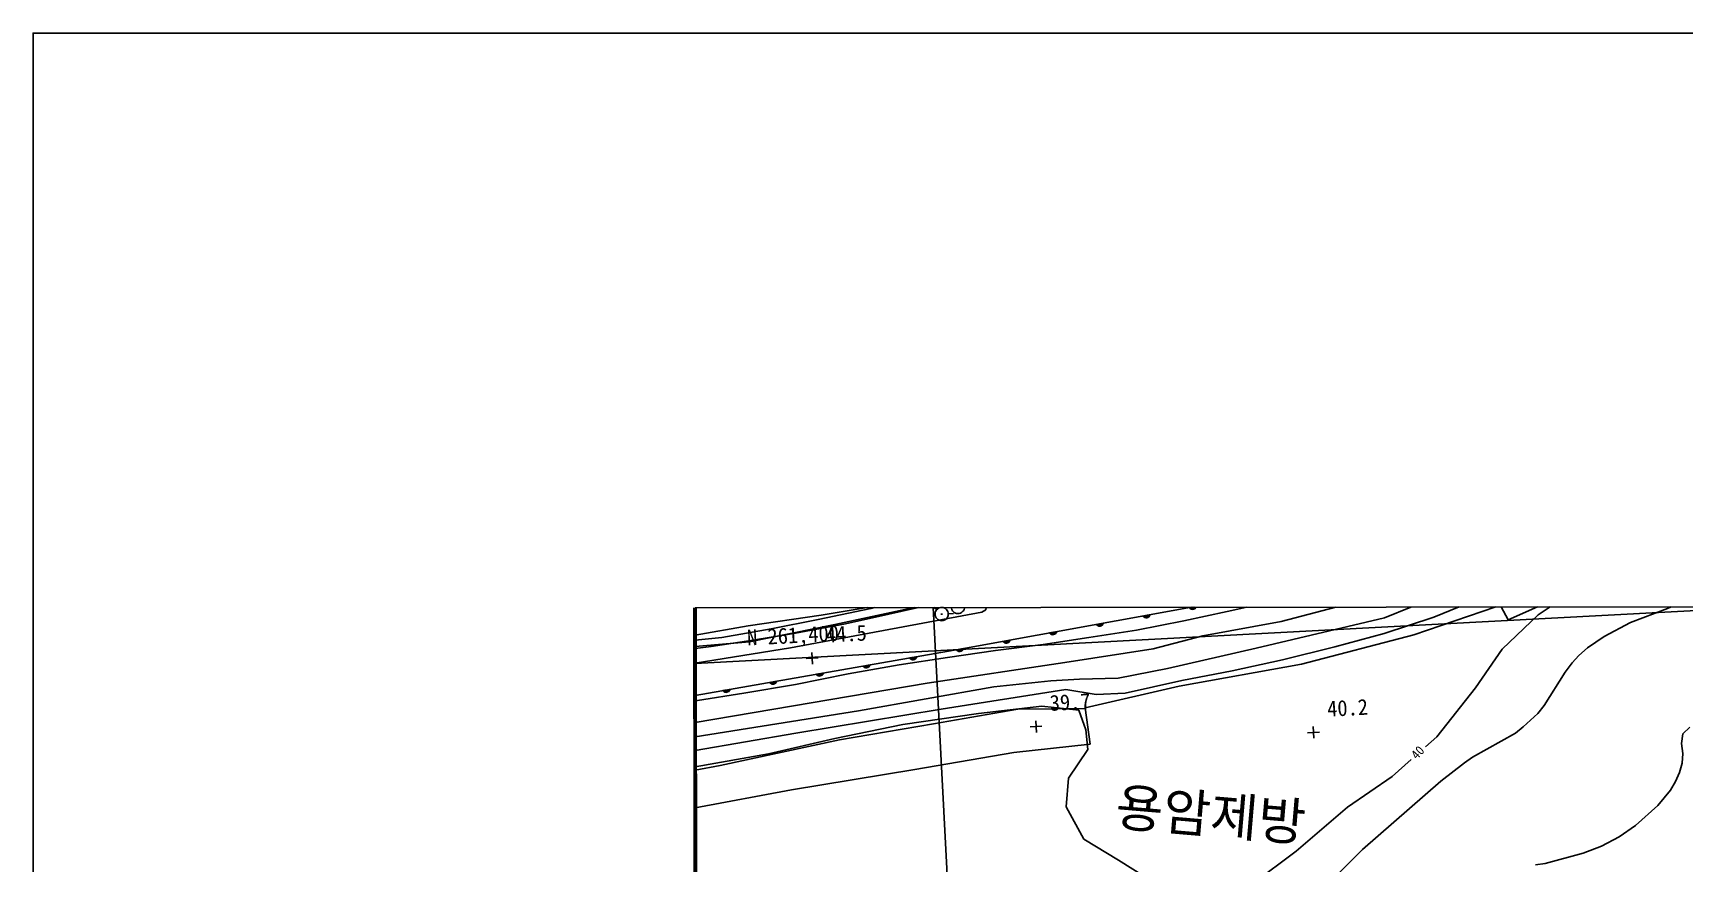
# Model space of a CAD drawing. Header units: millimetres. Extents: x 3302 to 4098, y 1103 to 1810.
# Drawn here: x 3301.9 to 3511.1, y 1513.8 to 1619.1 of the extents above; entities that cross this region are included whole.
import ezdxf
from ezdxf.enums import TextEntityAlignment as Align
from ezdxf.xclip import XClip

# ---------------------------------------------------------------- set-up
doc = ezdxf.new("R2010")
doc.units = ezdxf.units.MM
doc.header["$LTSCALE"] = 10
doc.header["$MEASUREMENT"] = 0
doc.header["$XCLIPFRAME"] = 2
doc.linetypes.add('A-CENTR01', pattern=[2, 1.25, -0.25, 0.25, -0.25])
doc.layers.add('TN-MACL', color=6, linetype='A-CENTR01')
doc.layers.add('TZ-BASE', color=253, linetype='Continuous')
doc.layers.add('TX-PAPR', color=2, linetype='Continuous', plot=False)
doc.styles.add('GHS', font='GulimChe.ttf')
doc.styles.add('GUL', font='GulimChe.ttf')

# ---------------------------------------------------------------- blocks, each defined once
blk = doc.blocks.new('JD-FHF78DGH')
at = {"layer": 'TZ-BASE'}
for p, q in [((26.51, 141.99), (45.11, -207.87)), ((699.47, 105.1), (-0.06, 67.93)), ((87.21, 73.72, 41.99), (101.91, 79.67, 41.99)), ((102.9, 73.46, 45.99), (112.78, 77.81, 45.99)), ((15.88, 74.06, 44.83), (25.79, 75.69, 44.83)), ((28.67, 76.52, 43.01), (22.21, 74.91, 43.01)), ((33.7, 69.78, 44.07), (68.83, 76.15, 44.07)), ((36.87, 75.33, 43.16), (36.75, 74.71, 43.16)), ((67.3, 74.53, 44.01), (72.52, 75.65, 44.01)), ((74.13, 73.27, 42.99), (86.72, 76.54, 42.99)), ((99.59, 76.25, 40.99), (93.46, 73.81, 40.99)), ((110.55, 76.63, 40), (106.69, 74.1, 40)), ((124.23, 75.43, 39.99), (123.07, 74.9, 39.99)), ((6.64, 72.72, 44.83), (15.88, 74.06, 44.83)), ((15.51, 73.51, 43.01), (9.55, 72.31, 43.01)), ((36.25, 74.43, 43.16), (12.02, 69.92, 43.16)), ((22.21, 74.91, 43.01), (15.51, 73.51, 43.01)), ((17.65, 72.86, 44.91), (28.38, 75.18, 44.91)), ((24.48, 74.19, 44.01), (18.97, 72.95, 44.01)), ((29.2, 75.24, 44.01), (24.48, 74.19, 44.01)), ((30.13, 75.11, 45.18), (30.53, 74.74, 45.18)), ((31.04, 74.19, 45.18), (31.25, 74.18, 45.18)), ((31.15, 74.26, 45.18), (31.16, 74.1, 45.18)), ((31.99, 74.23, 45.18), (32.67, 74.25, 45.18)), ((33.22, 75.16, 45.18), (33.23, 75, 45.18)), ((36.75, 74.71, 43.16), (36.25, 74.43, 43.16)), ((55.84, 72.16, 44.01), (61.8, 73.32, 44.01)), ((56.64, 73.94, 44.07), (57.52, 74.1, 44.07)), ((56.92, 73.74, 44.07), (56.65, 73.92, 44.07)), ((56.66, 73.91, 44.07), (56.69, 73.95, 44.07)), ((56.71, 73.85, 44.07), (56.8, 73.97, 44.07)), ((57.08, 73.72, 44.07), (56.73, 73.96, 44.07)), ((56.77, 73.81, 44.07), (56.9, 73.99, 44.07)), ((56.84, 73.77, 44.07), (57.01, 74.01, 44.07)), ((57.18, 73.74, 44.07), (56.84, 73.98, 44.07)), ((56.91, 73.74, 44.07), (57.11, 74.03, 44.07)), ((57.27, 73.77, 44.07), (56.94, 74, 44.07)), ((56.99, 73.72, 44.07), (57.21, 74.05, 44.07)), ((57.34, 73.81, 44.07), (57.04, 74.02, 44.07)), ((57.08, 73.72, 44.07), (57.32, 74.07, 44.07)), ((57.39, 73.87, 44.07), (57.15, 74.04, 44.07)), ((57.18, 73.74, 44.07), (57.42, 74.09, 44.07)), ((57.44, 73.92, 44.07), (57.25, 74.05, 44.07)), ((57.32, 73.8, 44.07), (57.52, 74.1, 44.07)), ((57.48, 73.99, 44.07), (57.36, 74.07, 44.07)), ((57.51, 74.06, 44.07), (57.46, 74.09, 44.07)), ((61.8, 73.32, 44.01), (67.3, 74.53, 44.01)), ((62.54, 75.01, 44.07), (63.43, 75.17, 44.07)), ((62.82, 74.81, 44.07), (62.56, 74.99, 44.07)), ((62.57, 74.98, 44.07), (62.6, 75.02, 44.07)), ((62.62, 74.92, 44.07), (62.7, 75.04, 44.07)), ((62.98, 74.79, 44.07), (62.64, 75.03, 44.07)), ((62.68, 74.88, 44.07), (62.81, 75.06, 44.07)), ((62.74, 74.84, 44.07), (62.91, 75.08, 44.07)), ((63.09, 74.81, 44.07), (62.74, 75.05, 44.07)), ((62.81, 74.81, 44.07), (63.01, 75.1, 44.07)), ((63.17, 74.84, 44.07), (62.84, 75.07, 44.07)), ((62.89, 74.79, 44.07), (63.12, 75.12, 44.07)), ((63.24, 74.89, 44.07), (62.95, 75.09, 44.07)), ((62.98, 74.79, 44.07), (63.22, 75.14, 44.07)), ((63.3, 74.94, 44.07), (63.05, 75.11, 44.07)), ((63.09, 74.81, 44.07), (63.33, 75.16, 44.07)), ((63.35, 74.99, 44.07), (63.16, 75.13, 44.07)), ((63.22, 74.87, 44.07), (63.43, 75.17, 44.07)), ((63.39, 75.06, 44.07), (63.26, 75.14, 44.07)), ((64.23, 71.44, 42.99), (74.13, 73.27, 42.99)), ((71, 69.86, 41.99), (87.21, 73.72, 41.99)), ((93.46, 73.81, 40.99), (87.2, 71.71, 40.99)), ((90.93, 71.56, 45.99), (101.88, 75.28, 45.99)), ((101.88, 75.28, 45.99), (102.9, 73.46, 45.99)), ((106.69, 74.1, 40), (102.11, 69.75, 40)), ((123.07, 74.9, 39.99), (118.36, 73.11, 39.99)), ((-0.07, 71.51, 44.83), (6.64, 72.72, 44.83)), ((3.34, 71.23, 43.01), (-0.07, 70.88, 43.01)), ((9.55, 72.31, 43.01), (3.34, 71.23, 43.01)), ((6.83, 70.66, 44.91), (17.65, 72.86, 44.91)), ((12.64, 71.79, 44.01), (7.01, 70.84, 44.01)), ((18.97, 72.95, 44.01), (12.64, 71.79, 44.01)), ((44, 70.34, 44.01), (49.8, 71.21, 44.01)), ((44.83, 71.8, 44.07), (45.72, 71.96, 44.07)), ((45.11, 71.6, 44.07), (44.84, 71.78, 44.07)), ((44.86, 71.77, 44.07), (44.89, 71.81, 44.07)), ((44.91, 71.71, 44.07), (44.99, 71.83, 44.07)), ((45.27, 71.58, 44.07), (44.92, 71.82, 44.07)), ((44.97, 71.66, 44.07), (45.09, 71.85, 44.07)), ((45.03, 71.63, 44.07), (45.2, 71.87, 44.07)), ((45.37, 71.6, 44.07), (45.03, 71.84, 44.07)), ((45.1, 71.6, 44.07), (45.3, 71.89, 44.07)), ((45.46, 71.63, 44.07), (45.13, 71.86, 44.07)), ((45.18, 71.58, 44.07), (45.41, 71.91, 44.07)), ((45.53, 71.67, 44.07), (45.24, 71.88, 44.07)), ((45.27, 71.58, 44.07), (45.51, 71.93, 44.07)), ((45.59, 71.72, 44.07), (45.34, 71.89, 44.07)), ((45.38, 71.6, 44.07), (45.62, 71.94, 44.07)), ((45.64, 71.78, 44.07), (45.45, 71.91, 44.07)), ((45.51, 71.66, 44.07), (45.72, 71.96, 44.07)), ((45.68, 71.85, 44.07), (45.55, 71.93, 44.07)), ((45.7, 71.92, 44.07), (45.65, 71.95, 44.07)), ((49.8, 71.21, 44.01), (55.84, 72.16, 44.01)), ((50.74, 72.87, 44.07), (51.62, 73.03, 44.07)), ((51.02, 72.67, 44.07), (50.75, 72.85, 44.07)), ((50.76, 72.84, 44.07), (50.79, 72.88, 44.07)), ((50.81, 72.78, 44.07), (50.89, 72.9, 44.07)), ((51.17, 72.65, 44.07), (50.83, 72.89, 44.07)), ((50.87, 72.74, 44.07), (51, 72.92, 44.07)), ((50.93, 72.7, 44.07), (51.1, 72.94, 44.07)), ((51.28, 72.67, 44.07), (50.93, 72.91, 44.07)), ((51.01, 72.67, 44.07), (51.21, 72.96, 44.07)), ((51.36, 72.7, 44.07), (51.04, 72.93, 44.07)), ((51.09, 72.65, 44.07), (51.31, 72.98, 44.07)), ((51.43, 72.74, 44.07), (51.14, 72.95, 44.07)), ((51.18, 72.65, 44.07), (51.42, 73, 44.07)), ((51.49, 72.79, 44.07), (51.25, 72.97, 44.07)), ((51.28, 72.67, 44.07), (51.52, 73.01, 44.07)), ((51.54, 72.85, 44.07), (51.35, 72.98, 44.07)), ((51.41, 72.73, 44.07), (51.62, 73.03, 44.07)), ((51.58, 72.92, 44.07), (51.45, 73, 44.07)), ((51.61, 72.99, 44.07), (51.56, 73.02, 44.07)), ((57.95, 69.8, 42.99), (64.23, 71.44, 42.99)), ((76.73, 67.86, 45.99), (90.93, 71.56, 45.99)), ((87.2, 71.71, 40.99), (80.95, 70.05, 40.99)), ((115.05, 71.36, 39.99), (112.94, 69.93, 39.99)), ((118.36, 73.11, 39.99), (115.05, 71.36, 39.99)), ((-0.06, 70.1, 44.91), (6.83, 70.66, 44.91)), ((1.97, 70.09, 44.01), (-0.06, 69.83, 44.01)), ((12.02, 69.92, 43.16), (-0.06, 67.96, 43.16)), ((-0.06, 63.88, 44.07), (33.7, 69.78, 44.07)), ((7.01, 70.84, 44.01), (1.97, 70.09, 44.01)), ((14.81, 67.85, 44.48), (14.73, 69.34, 44.48)), ((14.73, 69.34, 44.48), (14.77, 68.59, 44.48)), ((31.88, 68.69, 44.01), (37.96, 69.56, 44.01)), ((33.02, 69.67, 44.07), (33.91, 69.82, 44.07)), ((33.3, 69.46, 44.07), (33.04, 69.65, 44.07)), ((33.05, 69.63, 44.07), (33.08, 69.67, 44.07)), ((33.1, 69.57, 44.07), (33.18, 69.69, 44.07)), ((33.46, 69.44, 44.07), (33.12, 69.68, 44.07)), ((33.16, 69.53, 44.07), (33.29, 69.71, 44.07)), ((33.22, 69.49, 44.07), (33.39, 69.73, 44.07)), ((33.56, 69.46, 44.07), (33.22, 69.7, 44.07)), ((33.29, 69.46, 44.07), (33.5, 69.75, 44.07)), ((33.65, 69.49, 44.07), (33.32, 69.72, 44.07)), ((33.37, 69.44, 44.07), (33.6, 69.77, 44.07)), ((33.72, 69.53, 44.07), (33.43, 69.74, 44.07)), ((33.46, 69.44, 44.07), (33.7, 69.78, 44.07)), ((33.78, 69.58, 44.07), (33.53, 69.75, 44.07)), ((33.57, 69.46, 44.07), (33.81, 69.8, 44.07)), ((33.83, 69.64, 44.07), (33.64, 69.77, 44.07)), ((33.7, 69.52, 44.07), (33.91, 69.81, 44.07)), ((33.87, 69.7, 44.07), (33.74, 69.79, 44.07)), ((33.9, 69.77, 44.07), (33.85, 69.81, 44.07)), ((37.96, 69.56, 44.01), (44, 70.34, 44.01)), ((38.93, 70.73, 44.07), (39.81, 70.89, 44.07)), ((39.21, 70.53, 44.07), (38.94, 70.71, 44.07)), ((38.95, 70.7, 44.07), (38.98, 70.74, 44.07)), ((39, 70.64, 44.07), (39.09, 70.76, 44.07)), ((39.36, 70.51, 44.07), (39.02, 70.75, 44.07)), ((39.06, 70.59, 44.07), (39.19, 70.78, 44.07)), ((39.47, 70.53, 44.07), (39.12, 70.77, 44.07)), ((39.13, 70.56, 44.07), (39.29, 70.8, 44.07)), ((39.2, 70.53, 44.07), (39.4, 70.82, 44.07)), ((39.56, 70.56, 44.07), (39.23, 70.79, 44.07)), ((39.28, 70.51, 44.07), (39.5, 70.84, 44.07)), ((39.63, 70.6, 44.07), (39.33, 70.81, 44.07)), ((39.37, 70.51, 44.07), (39.61, 70.85, 44.07)), ((39.68, 70.65, 44.07), (39.44, 70.82, 44.07)), ((39.47, 70.53, 44.07), (39.71, 70.87, 44.07)), ((39.73, 70.71, 44.07), (39.54, 70.84, 44.07)), ((39.61, 70.59, 44.07), (39.81, 70.89, 44.07)), ((39.77, 70.78, 44.07), (39.65, 70.86, 44.07)), ((39.8, 70.85, 44.07), (39.75, 70.88, 44.07)), ((46.76, 68.04, 42.99), (57.95, 69.8, 42.99)), ((59.77, 67.3, 41.99), (71, 69.86, 41.99)), ((80.95, 70.05, 40.99), (74.33, 68.4, 40.99)), ((102.11, 69.75, 40), (98.73, 64.85, 40)), ((112.94, 69.93, 39.99), (111.82, 68.95, 39.99)), ((14.02, 68.56, 44.48), (15.52, 68.63, 44.48)), ((14.77, 68.59, 44.48), (14.02, 68.56, 44.48)), ((19.34, 66.62, 44.01), (25.76, 67.78, 44.01)), ((21.2, 67.6, 44.07), (22.09, 67.75, 44.07)), ((21.48, 67.39, 44.07), (21.22, 67.58, 44.07)), ((21.23, 67.56, 44.07), (21.26, 67.61, 44.07)), ((21.28, 67.51, 44.07), (21.36, 67.63, 44.07)), ((21.64, 67.37, 44.07), (21.3, 67.61, 44.07)), ((21.34, 67.46, 44.07), (21.47, 67.64, 44.07)), ((21.4, 67.42, 44.07), (21.57, 67.66, 44.07)), ((21.74, 67.39, 44.07), (21.4, 67.63, 44.07)), ((21.47, 67.39, 44.07), (21.67, 67.68, 44.07)), ((21.83, 67.42, 44.07), (21.5, 67.65, 44.07)), ((21.55, 67.38, 44.07), (21.78, 67.7, 44.07)), ((21.9, 67.47, 44.07), (21.61, 67.67, 44.07)), ((21.64, 67.37, 44.07), (21.88, 67.72, 44.07)), ((21.96, 67.52, 44.07), (21.71, 67.69, 44.07)), ((21.75, 67.39, 44.07), (21.99, 67.74, 44.07)), ((22.01, 67.57, 44.07), (21.82, 67.71, 44.07)), ((21.88, 67.45, 44.07), (22.09, 67.75, 44.07)), ((22.05, 67.64, 44.07), (21.92, 67.72, 44.07)), ((22.08, 67.71, 44.07), (22.03, 67.74, 44.07)), ((25.76, 67.78, 44.01), (31.88, 68.69, 44.01)), ((27.11, 68.63, 44.07), (28, 68.79, 44.07)), ((27.39, 68.42, 44.07), (27.13, 68.61, 44.07)), ((27.14, 68.6, 44.07), (27.17, 68.64, 44.07)), ((27.19, 68.54, 44.07), (27.27, 68.66, 44.07)), ((27.55, 68.41, 44.07), (27.21, 68.65, 44.07)), ((27.25, 68.49, 44.07), (27.38, 68.68, 44.07)), ((27.31, 68.46, 44.07), (27.48, 68.7, 44.07)), ((27.65, 68.42, 44.07), (27.31, 68.67, 44.07)), ((27.38, 68.43, 44.07), (27.58, 68.71, 44.07)), ((27.74, 68.46, 44.07), (27.41, 68.68, 44.07)), ((27.46, 68.41, 44.07), (27.69, 68.73, 44.07)), ((27.81, 68.5, 44.07), (27.52, 68.7, 44.07)), ((27.55, 68.41, 44.07), (27.79, 68.75, 44.07)), ((27.87, 68.55, 44.07), (27.62, 68.72, 44.07)), ((27.66, 68.42, 44.07), (27.9, 68.77, 44.07)), ((27.92, 68.61, 44.07), (27.73, 68.74, 44.07)), ((27.79, 68.49, 44.07), (28, 68.78, 44.07)), ((27.96, 68.67, 44.07), (27.83, 68.76, 44.07)), ((27.99, 68.74, 44.07), (27.94, 68.78, 44.07)), ((29.31, 65.44, 42.99), (46.76, 68.04, 42.99)), ((53.5, 66.06, 41.99), (59.77, 67.3, 41.99)), ((61.21, 65.07, 45.99), (76.73, 67.86, 45.99)), ((67.95, 67, 40.99), (61.58, 65.76, 40.99)), ((74.33, 68.4, 40.99), (67.95, 67, 40.99)), ((110.99, 68.01, 39.99), (110.11, 66.82, 39.99)), ((111.82, 68.95, 39.99), (110.99, 68.01, 39.99)), ((-0.06, 60.44, 42.99), (29.31, 65.44, 42.99)), ((6.1, 64.19, 44.01), (12.64, 65.26, 44.01)), ((9.38, 65.53, 44.07), (10.27, 65.69, 44.07)), ((9.66, 65.32, 44.07), (9.4, 65.51, 44.07)), ((9.41, 65.5, 44.07), (9.44, 65.54, 44.07)), ((9.46, 65.44, 44.07), (9.54, 65.56, 44.07)), ((9.82, 65.31, 44.07), (9.47, 65.55, 44.07)), ((9.52, 65.39, 44.07), (9.64, 65.58, 44.07)), ((9.58, 65.35, 44.07), (9.75, 65.59, 44.07)), ((9.92, 65.32, 44.07), (9.58, 65.57, 44.07)), ((9.65, 65.33, 44.07), (9.85, 65.61, 44.07)), ((10.01, 65.36, 44.07), (9.68, 65.58, 44.07)), ((9.73, 65.31, 44.07), (9.96, 65.63, 44.07)), ((10.08, 65.4, 44.07), (9.79, 65.6, 44.07)), ((9.82, 65.31, 44.07), (10.06, 65.65, 44.07)), ((10.14, 65.45, 44.07), (9.89, 65.62, 44.07)), ((9.93, 65.32, 44.07), (10.17, 65.67, 44.07)), ((10.19, 65.51, 44.07), (10, 65.64, 44.07)), ((10.06, 65.39, 44.07), (10.27, 65.68, 44.07)), ((10.23, 65.57, 44.07), (10.1, 65.66, 44.07)), ((10.26, 65.64, 44.07), (10.21, 65.67, 44.07)), ((12.64, 65.26, 44.01), (19.34, 66.62, 44.01)), ((15.29, 66.56, 44.07), (16.18, 66.72, 44.07)), ((15.57, 66.36, 44.07), (15.31, 66.54, 44.07)), ((15.32, 66.53, 44.07), (15.35, 66.57, 44.07)), ((15.37, 66.47, 44.07), (15.45, 66.59, 44.07)), ((15.73, 66.34, 44.07), (15.39, 66.58, 44.07)), ((15.43, 66.43, 44.07), (15.56, 66.61, 44.07)), ((15.49, 66.39, 44.07), (15.66, 66.63, 44.07)), ((15.83, 66.36, 44.07), (15.49, 66.6, 44.07)), ((15.56, 66.36, 44.07), (15.76, 66.65, 44.07)), ((15.92, 66.39, 44.07), (15.59, 66.62, 44.07)), ((15.64, 66.34, 44.07), (15.87, 66.67, 44.07)), ((15.99, 66.43, 44.07), (15.7, 66.64, 44.07)), ((15.73, 66.34, 44.07), (15.97, 66.68, 44.07)), ((16.05, 66.48, 44.07), (15.8, 66.65, 44.07)), ((15.84, 66.36, 44.07), (16.08, 66.7, 44.07)), ((16.1, 66.54, 44.07), (15.91, 66.67, 44.07)), ((15.97, 66.42, 44.07), (16.18, 66.71, 44.07)), ((16.14, 66.6, 44.07), (16.01, 66.69, 44.07)), ((16.17, 66.67, 44.07), (16.12, 66.71, 44.07)), ((20.63, 61.94, 41.99), (37.77, 64.96, 41.99)), ((37.77, 64.96, 41.99), (44.99, 65.75, 41.99)), ((44.99, 65.75, 41.99), (48.6, 65.94, 41.99)), ((48.6, 65.94, 41.99), (53.5, 66.06, 41.99)), ((49.32, 62.3, 45.99), (61.21, 65.07, 45.99)), ((61.58, 65.76, 40.99), (54.38, 64.16, 40.99)), ((98.73, 64.85, 40), (93.85, 58.64, 40)), ((110.11, 66.82, 39.99), (107.45, 62.59, 39.99)), ((-0.06, 63.19, 44.01), (0.23, 63.24, 44.01)), ((0.23, 63.24, 44.01), (6.1, 64.19, 44.01)), ((3.47, 64.5, 44.07), (4.36, 64.65, 44.07)), ((3.75, 64.29, 44.07), (3.48, 64.48, 44.07)), ((3.5, 64.46, 44.07), (3.53, 64.51, 44.07)), ((3.55, 64.41, 44.07), (3.63, 64.52, 44.07)), ((3.91, 64.27, 44.07), (3.56, 64.51, 44.07)), ((3.61, 64.36, 44.07), (3.73, 64.54, 44.07)), ((3.67, 64.32, 44.07), (3.84, 64.56, 44.07)), ((4.01, 64.29, 44.07), (3.67, 64.53, 44.07)), ((3.74, 64.29, 44.07), (3.94, 64.58, 44.07)), ((4.1, 64.32, 44.07), (3.77, 64.55, 44.07)), ((3.82, 64.28, 44.07), (4.05, 64.6, 44.07)), ((4.17, 64.36, 44.07), (3.88, 64.57, 44.07)), ((3.91, 64.27, 44.07), (4.15, 64.62, 44.07)), ((4.23, 64.41, 44.07), (3.98, 64.59, 44.07)), ((4.02, 64.29, 44.07), (4.26, 64.63, 44.07)), ((4.28, 64.47, 44.07), (4.09, 64.6, 44.07)), ((4.15, 64.35, 44.07), (4.36, 64.65, 44.07)), ((4.32, 64.54, 44.07), (4.19, 64.62, 44.07)), ((4.35, 64.61, 44.07), (4.3, 64.64, 44.07)), ((46.86, 64.62, 40.99), (31.09, 62.16, 40.99)), ((50.74, 64.01, 40.99), (46.86, 64.62, 40.99)), ((54.38, 64.16, 40.99), (50.74, 64.01, 40.99)), ((-0.05, 58.63, 41.99), (20.63, 61.94, 41.99)), ((31.09, 62.16, 40.99), (12.68, 59.1, 40.99)), ((35.84, 61.59, 40), (26.25, 60.21, 40)), ((40.79, 62.15, 41.16), (30.14, 60.28, 41.16)), ((43.83, 62.53, 40), (35.84, 61.59, 40)), ((49.24, 62.22, 41.16), (40.79, 62.15, 41.16)), ((43.15, 59.18, 39.65), (43.07, 60.68, 39.65)), ((43.07, 60.68, 39.65), (43.11, 59.93, 39.65)), ((48.54, 62, 40), (43.83, 62.53, 40)), ((49.43, 59.52, 40), (48.54, 62, 40)), ((49.95, 57.72, 45.99), (49.32, 62.3, 45.99)), ((106.66, 61.6, 39.99), (104.79, 59.89, 39.99)), ((107.45, 62.59, 39.99), (106.66, 61.6, 39.99)), ((12.68, 59.1, 40.99), (-0.05, 56.92, 40.99)), ((26.25, 60.21, 40), (17.64, 58.41, 40)), ((30.14, 60.28, 41.16), (18.21, 58.26, 41.16)), ((42.36, 59.89, 39.65), (43.86, 59.97, 39.65)), ((43.11, 59.93, 39.65), (42.36, 59.89, 39.65)), ((49.66, 57.04, 40), (49.43, 59.52, 40)), ((77.49, 59.16, 40.2), (78.98, 59.24, 40.2)), ((78.23, 59.2, 40.2), (77.49, 59.16, 40.2)), ((78.27, 58.45, 40.2), (78.19, 59.95, 40.2)), ((78.19, 59.95, 40.2), (78.23, 59.2, 40.2)), ((93.85, 58.64, 40), (92.4, 57.35, 40)), ((103.8, 59.11, 39.99), (98.38, 56.05, 39.99)), ((104.79, 59.89, 39.99), (103.8, 59.11, 39.99)), ((124.85, 57.78, 39.99), (124.99, 59.01, 39.99)), ((124.99, 59.01, 39.99), (125.9, 59.87, 39.99)), ((9.23, 56.48, 40), (-0.05, 54.83, 40)), ((18.21, 58.26, 41.16), (3.1, 55.02, 41.16)), ((17.64, 58.41, 40), (9.23, 56.48, 40)), ((27.75, 54.49, 45.99), (40.3, 56.67, 45.99)), ((40.3, 56.67, 45.99), (49.95, 57.72, 45.99)), ((47.2, 53.42, 40), (49.66, 57.04, 40)), ((125.01, 56.54, 39.99), (124.85, 57.78, 39.99)), ((124.92, 55.3, 39.99), (125.01, 56.54, 39.99)), ((3.1, 55.02, 41.16), (-0.05, 54.43, 41.16)), ((12.15, 51.91, 45.99), (27.75, 54.49, 45.99)), ((90.62, 55.76, 40), (88.2, 53.6, 40)), ((97.34, 55.36, 39.99), (94.36, 53.03, 39.99)), ((98.38, 56.05, 39.99), (97.34, 55.36, 39.99)), ((124.58, 54.11, 39.99), (124.92, 55.3, 39.99)), ((46.92, 49.78, 40), (47.2, 53.42, 40)), ((88.2, 53.6, 40), (82.55, 49.71, 40)), ((94.36, 53.03, 39.99), (84.45, 44.35, 39.99)), ((123.46, 51.89, 39.99), (124.08, 52.96, 39.99)), ((124.08, 52.96, 39.99), (124.58, 54.11, 39.99)), ((-0.05, 49.66, 45.99), (12.15, 51.91, 45.99)), ((121.84, 49.92, 39.99), (123.46, 51.89, 39.99)), ((49.17, 45.67, 40), (46.92, 49.78, 40)), ((82.55, 49.71, 40), (76.03, 44.17, 40)), ((119.02, 47.39, 39.99), (121.84, 49.92, 39.99)), ((116.95, 45.96, 39.99), (119.02, 47.39, 39.99)), ((53.53, 43, 40), (49.17, 45.67, 40)), ((76.03, 44.17, 40), (70.5, 40.03, 40)), ((84.45, 44.35, 39.99), (75.53, 35.51, 39.99)), ((112.4, 43.88, 39.99), (114.71, 44.77, 39.99)), ((114.71, 44.77, 39.99), (116.95, 45.96, 39.99)), ((57.16, 40.74, 40), (53.53, 43, 40)), ((106.33, 42.44, 39.99), (107.57, 42.59, 39.99)), ((107.57, 42.59, 39.99), (112.4, 43.88, 39.99))]:
    blk.add_line(p, q, dxfattribs=at)
for centre in [(33.22, 75.09, 45.18), (31.16, 74.19, 45.18)]:
    blk.add_circle(centre, 0.837, dxfattribs=at)
for centre, start, end in [((57.05, 74.21, 44.07), 212.8984, 347.6587), ((62.95, 75.28, 44.07), 212.8984, 347.6587), ((45.24, 72.07, 44.07), 212.8984, 347.6587), ((51.14, 73.14, 44.07), 212.8984, 347.6587), ((33.43, 69.93, 44.07), 212.5396, 347.2999), ((39.34, 71, 44.07), 212.8984, 347.6587), ((21.61, 67.86, 44.07), 212.5396, 347.2999), ((27.52, 68.89, 44.07), 212.5396, 347.2999), ((9.79, 65.79, 44.07), 212.5396, 347.2999), ((15.7, 66.83, 44.07), 212.5396, 347.2999), ((3.88, 64.76, 44.07), 212.5396, 347.2999)]:
    blk.add_arc(centre, 0.487, start, end, dxfattribs=at)
at = {"layer": 'TZ-BASE', "style": 'GHS'}
blk.add_text('N 261,400', height=2, rotation=3.042, dxfattribs=at).set_placement((18.19, 70.82), align=Align.RIGHT)
at = {"layer": 'TZ-BASE'}
for s, height, rotation, style, p in [('44.5', 2, 3.042, 'GUL', (16.55, 70.58, 40.02)), ('39.7', 2, 3.042, 'GUL', (44.89, 61.92, 40.02)), ('40.2', 2, 3.042, 'GUL', (80.02, 61.18, 40.02)), ('용암제방', 4.8, 355.1261, 'GHS', (53.02, 47.44))]:
    blk.add_text(s, height=height, rotation=rotation, dxfattribs=dict(at, style=style)).set_placement(p)
at = {"layer": 'TZ-BASE', "style": 'GUL'}
blk.add_text('40', height=1.2, rotation=47.042, dxfattribs=at).set_placement((91.43, 56.65, 40.02), align=Align.MIDDLE)

msp = doc.modelspace()

# ---------------------------------------------------------------- linework, layer by layer
at = {"layer": 'TN-MACL', "const_width": 0.5}
msp.add_lwpolyline([(3385.71, 1546.24), (3385.85, 1396.24)], dxfattribs=at)
at = {"layer": 'TX-PAPR'}
for points in [[(3301.89, 1103.05), (4097.89, 1103.05), (4097.89, 1619.05), (3301.89, 1619.05)], [(3385.71, 1546.24), (4085.71, 1546.89), (4085.85, 1396.89), (3385.85, 1396.24)]]:
    msp.add_lwpolyline(points, close=True, dxfattribs=at)

# ---------------------------------------------------------------- block references
at = {"layer": 'TZ-BASE'}
ref = msp.add_blockref('JD-FHF78DGH', (3385.78, 1471.24), dxfattribs=at)
XClip(ref).set_block_clipping_path([(-0.0689837693, 74.9999683935), (699.9307201614, 75.6438166693), (700.0686876491, -74.3561198806), (0.0689837693, -74.9999683935)])

doc.saveas('drawing.dxf')
